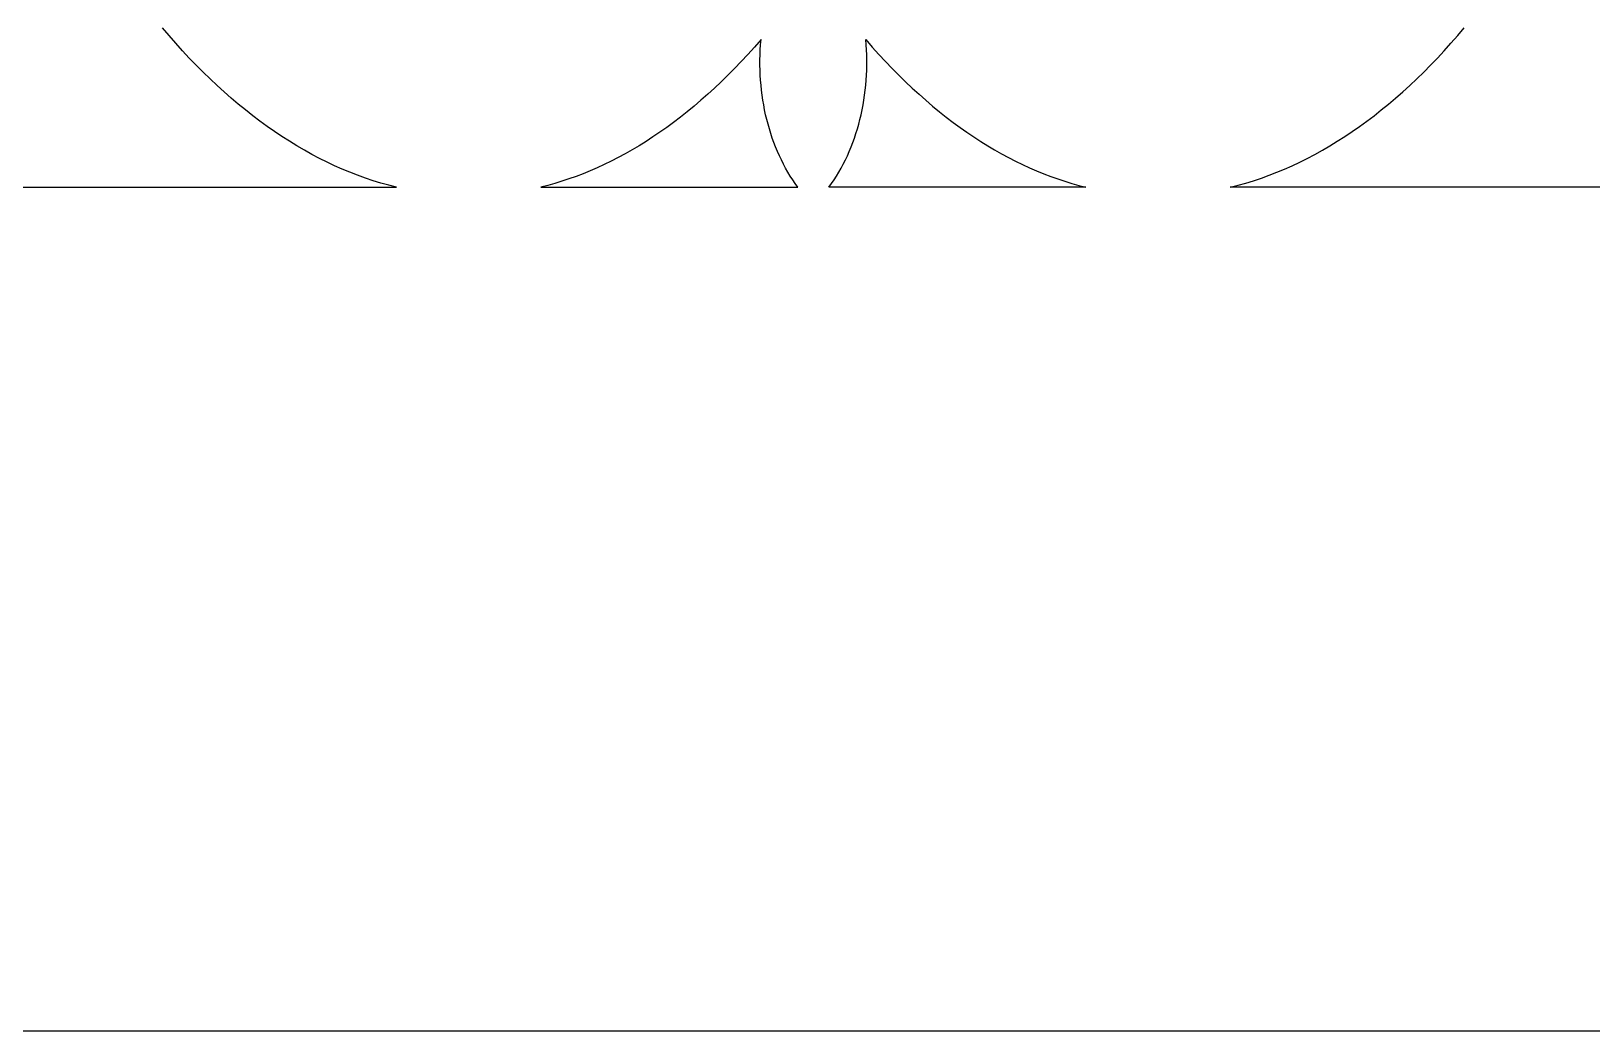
# Model space of a CAD drawing. Extents: x -1145 to -490, y -328 to 327.
# Drawn here: x -859.5 to -776.2, y -328.1 to -274.7 of the extents above; entities that cross this region are included whole.
import ezdxf

# ---------------------------------------------------------------- set-up
doc = ezdxf.new("R2010")
doc.units = 0
doc.layers.add('LAYER_1', color=18, linetype='CONTINUOUS')

msp = doc.modelspace()

# ---------------------------------------------------------------- linework, layer by layer
at = {"layer": 'LAYER_1'}
for points in [[(-1145.261, -328.055), (-490.261, -328.055), (-490.261, 326.945), (-1145.261, 326.945)], [(-832.32, -283.012), (-818.589, -283.012), (-818.73, -282.817), (-818.865, -282.618), (-818.996, -282.414), (-819.122, -282.204), (-819.244, -281.991), (-819.36, -281.773), (-819.471, -281.551), (-819.578, -281.324), (-819.68, -281.094), (-819.776, -280.86), (-819.868, -280.623), (-819.954, -280.382), (-820.035, -280.138), (-820.111, -279.892), (-820.182, -279.642), (-820.248, -279.389), (-820.308, -279.134), (-820.363, -278.877), (-820.413, -278.617), (-820.457, -278.356), (-820.496, -278.093), (-820.53, -277.828), (-820.557, -277.561), (-820.58, -277.293), (-820.597, -277.024), (-820.608, -276.754), (-820.613, -276.484), (-820.613, -276.212), (-820.607, -275.94), (-820.596, -275.668), (-820.578, -275.396), (-820.555, -275.124), (-820.906, -275.525), (-821.259, -275.916), (-821.613, -276.297), (-821.968, -276.667), (-822.325, -277.028), (-822.683, -277.378), (-823.042, -277.717), (-823.403, -278.047), (-823.765, -278.367), (-824.128, -278.676), (-824.492, -278.976), (-824.857, -279.266), (-825.224, -279.545), (-825.591, -279.815), (-825.959, -280.075), (-826.328, -280.325), (-826.698, -280.565), (-827.069, -280.795), (-827.44, -281.016), (-827.813, -281.227), (-828.186, -281.428), (-828.559, -281.619), (-828.933, -281.801), (-829.308, -281.974), (-829.683, -282.137), (-830.059, -282.29), (-830.435, -282.434), (-830.811, -282.568), (-831.188, -282.693), (-831.565, -282.809), (-831.942, -282.915)], [(-803.202, -283.012), (-816.932, -283.012), (-816.792, -282.817), (-816.656, -282.618), (-816.525, -282.414), (-816.399, -282.204), (-816.278, -281.991), (-816.161, -281.773), (-816.05, -281.551), (-815.943, -281.324), (-815.842, -281.094), (-815.745, -280.86), (-815.654, -280.623), (-815.567, -280.382), (-815.486, -280.138), (-815.41, -279.892), (-815.339, -279.642), (-815.273, -279.389), (-815.213, -279.134), (-815.158, -278.877), (-815.108, -278.617), (-815.064, -278.356), (-815.025, -278.093), (-814.992, -277.828), (-814.964, -277.561), (-814.941, -277.293), (-814.925, -277.024), (-814.913, -276.754), (-814.908, -276.484), (-814.908, -276.212), (-814.914, -275.94), (-814.925, -275.668), (-814.943, -275.396), (-814.966, -275.124), (-814.615, -275.525), (-814.263, -275.916), (-813.909, -276.297), (-813.553, -276.667), (-813.196, -277.028), (-812.838, -277.378), (-812.479, -277.717), (-812.118, -278.047), (-811.756, -278.367), (-811.393, -278.676), (-811.029, -278.976), (-810.664, -279.266), (-810.298, -279.545), (-809.93, -279.815), (-809.562, -280.075), (-809.193, -280.325), (-808.823, -280.565), (-808.452, -280.795), (-808.081, -281.016), (-807.708, -281.227), (-807.335, -281.428), (-806.962, -281.619), (-806.588, -281.801), (-806.213, -281.974), (-805.838, -282.137), (-805.462, -282.29), (-805.086, -282.434), (-804.71, -282.568), (-804.333, -282.693), (-803.956, -282.809), (-803.579, -282.915)]]:
    msp.add_lwpolyline(points, close=True, dxfattribs=at)
for points in [[(-865.807, -283.013), (-840.023, -283.013), (-840.44, -282.906), (-840.855, -282.789), (-841.27, -282.66), (-841.684, -282.521), (-842.096, -282.372), (-842.507, -282.212), (-842.917, -282.041), (-843.325, -281.86), (-843.732, -281.668), (-844.137, -281.466), (-844.54, -281.254), (-844.942, -281.031), (-845.342, -280.798), (-845.74, -280.555), (-846.137, -280.301), (-846.531, -280.038), (-846.923, -279.765), (-847.313, -279.481), (-847.702, -279.188), (-848.087, -278.884), (-848.471, -278.571), (-848.852, -278.248), (-849.231, -277.916), (-849.607, -277.573), (-849.981, -277.221), (-850.352, -276.86), (-850.721, -276.489), (-851.087, -276.108), (-851.45, -275.718), (-851.81, -275.318), (-852.167, -274.91), (-852.521, -274.491)], [(-769.714, -283.013), (-795.499, -283.013), (-795.082, -282.906), (-794.666, -282.789), (-794.251, -282.66), (-793.837, -282.521), (-793.425, -282.372), (-793.014, -282.212), (-792.604, -282.041), (-792.196, -281.86), (-791.79, -281.668), (-791.384, -281.466), (-790.981, -281.254), (-790.579, -281.031), (-790.179, -280.798), (-789.781, -280.555), (-789.385, -280.301), (-788.99, -280.038), (-788.598, -279.765), (-788.208, -279.481), (-787.82, -279.188), (-787.434, -278.884), (-787.05, -278.571), (-786.669, -278.248), (-786.29, -277.916), (-785.914, -277.573), (-785.54, -277.221), (-785.169, -276.86), (-784.8, -276.489), (-784.434, -276.108), (-784.071, -275.718), (-783.711, -275.318), (-783.354, -274.91), (-783, -274.491)]]:
    msp.add_lwpolyline(points, dxfattribs=at)

doc.saveas('drawing.dxf')
